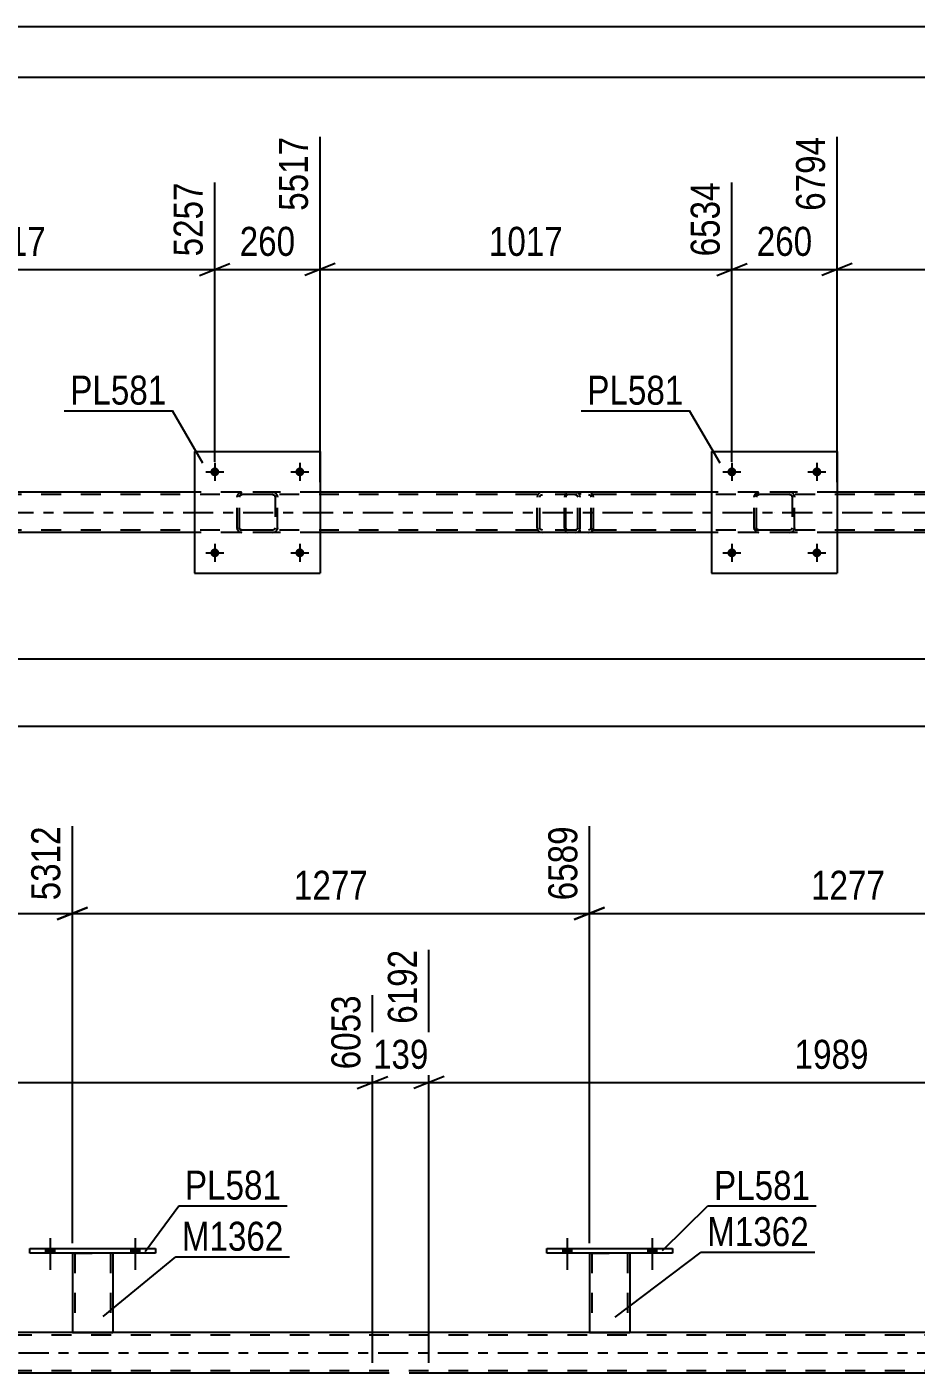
# Model space of a CAD drawing. Header units: millimetres. Extents: x 0 to 841, y 0 to 594.
# Drawn here: x 326.9 to 414.7, y 461 to 594 of the extents above; entities that cross this region are included whole.
import ezdxf

# ---------------------------------------------------------------- set-up
doc = ezdxf.new("R2010")
doc.units = ezdxf.units.MM
doc.linetypes.add('DXK_LINE_DOT2', pattern=[3.9198, 1.9599, -1.9599])
doc.linetypes.add('DXK_LINE_DOT3', pattern=[5.9187, 2.979, -0.9799, 0.9799, -0.9799])
doc.styles.add('Arial Narrow', font='ARIALN.TTF', dxfattribs={"height": 0.2})

# ---------------------------------------------------------------- blocks, each defined once
blk = doc.blocks.new('Unknown-318893670-1135')
at = {"color": 5, "linetype": 'Continuous'}
for p, q in [((841, 594), (0, 594)), ((836, 589), (5, 589))]:
    blk.add_line(p, q, dxfattribs=at)
blk = doc.blocks.new('Part-318893670-4786 - 4767')
at = {"color": 7, "linetype": 'DXK_LINE_DOT2'}
for p, q in [((381.05, 548.03), (366.07, 548.03)), ((381.05, 547.79), (366.07, 547.79)), ((377.34, 547.72), (377.31, 547.55)), ((377.31, 544.51), (377.31, 547.55)), ((377.35, 547.73), (377.34, 547.72)), ((377.56, 547.55), (377.58, 547.64)), ((377.56, 544.51), (377.56, 547.55)), ((377.58, 547.64), (377.64, 547.72)), ((377.82, 548.03), (377.62, 547.99)), ((377.64, 547.72), (377.72, 547.77)), ((377.72, 547.77), (377.82, 547.79)), ((381.25, 547.99), (381.05, 548.03)), ((381.05, 547.79), (381.15, 547.77)), ((381.15, 547.77), (381.24, 547.72)), ((381.24, 547.72), (381.29, 547.64)), ((381.29, 547.64), (381.31, 547.55)), ((381.31, 544.51), (381.31, 547.55)), ((381.53, 547.72), (381.53, 547.73)), ((381.57, 547.55), (381.53, 547.72)), ((381.57, 544.51), (381.57, 547.55)), ((381.05, 544.27), (366.07, 544.27)), ((377.31, 544.51), (377.35, 544.33)), ((377.58, 544.42), (377.56, 544.51)), ((377.64, 544.34), (377.58, 544.42)), ((377.62, 544.07), (377.82, 544.03)), ((377.72, 544.29), (377.64, 544.34)), ((377.82, 544.27), (377.72, 544.29)), ((381.15, 544.29), (381.05, 544.27)), ((381.05, 544.03), (381.25, 544.07)), ((381.24, 544.34), (381.15, 544.29)), ((381.29, 544.42), (381.24, 544.34)), ((381.31, 544.51), (381.29, 544.42)), ((381.53, 544.33), (381.57, 544.51)), ((381.05, 544.03), (366.07, 544.03))]:
    blk.add_line(p, q, dxfattribs=at)
for centre, start, end in [((377.8, 547.53), 110.7583, 155.68), ((381.07, 547.53), 24.32, 69.2417), ((377.8, 544.53), 204.32, 249.2417), ((381.07, 544.53), 290.7583, 335.68)]:
    blk.add_arc(centre, 0.496, start, end, dxfattribs=at)
blk = doc.blocks.new('Bolt-318893670-4910 - 4767')
at = {"linetype": 'Continuous'}
for points in [[(345.9, 542.03, -1), (345.02, 542.03, -1)], [(354.3, 542.03, -1), (353.42, 542.03, -1)]]:
    blk.add_hatch(color=1, dxfattribs=at).paths.add_polyline_path(points)
at = {"color": 1, "linetype": 'Continuous'}
for p, q in [((345.46, 542.91), (345.46, 541.15)), ((353.86, 542.91), (353.86, 541.15)), ((344.58, 542.03), (346.34, 542.03)), ((352.98, 542.03), (354.74, 542.03))]:
    blk.add_line(p, q, dxfattribs=at)
blk = doc.blocks.new('Part-318893670-4869 - 4767')
at = {"color": 2, "linetype": 'Continuous'}
for p, q in [((343.46, 552.03), (343.46, 540.03)), ((343.46, 552.03), (355.86, 552.03)), ((355.86, 552.03), (355.86, 540.03)), ((343.46, 540.03), (355.86, 540.03))]:
    blk.add_line(p, q, dxfattribs=at)
blk = doc.blocks.new('Part-318893670-4799 - 4767')
at = {"color": 7, "linetype": 'DXK_LINE_DOT2'}
for p, q in [((380.04, 547.73), (380.02, 547.55)), ((380.02, 544.51), (380.02, 547.55)), ((380.1, 547.89), (380.04, 547.73)), ((380.19, 547.99), (380.1, 547.89)), ((380.15, 547.55), (380.16, 547.64)), ((380.15, 544.51), (380.15, 547.55)), ((380.16, 547.64), (380.19, 547.72)), ((380.29, 548.03), (380.19, 547.99)), ((380.19, 547.72), (380.24, 547.77)), ((380.24, 547.77), (380.29, 547.79)), ((392.45, 548.03), (380.29, 548.03)), ((392.45, 547.79), (380.29, 547.79)), ((381.57, 548.03), (381.57, 547.79)), ((382.57, 547.99), (382.38, 548.03)), ((382.38, 547.79), (382.48, 547.77)), ((382.48, 547.77), (382.56, 547.72)), ((382.56, 547.72), (382.61, 547.64)), ((382.61, 547.64), (382.63, 547.55)), ((382.63, 544.51), (382.63, 547.55)), ((382.85, 547.72), (382.84, 547.73)), ((382.88, 547.55), (382.85, 547.72)), ((382.88, 544.51), (382.88, 547.55)), ((380.02, 544.51), (380.04, 544.33)), ((380.04, 544.33), (380.1, 544.17)), ((380.1, 544.17), (380.19, 544.07)), ((380.16, 544.42), (380.15, 544.51)), ((380.19, 544.34), (380.16, 544.42)), ((380.24, 544.29), (380.19, 544.34)), ((380.19, 544.07), (380.29, 544.03)), ((380.29, 544.27), (380.24, 544.29)), ((392.45, 544.27), (380.29, 544.27)), ((381.57, 544.03), (381.57, 544.27)), ((382.48, 544.29), (382.38, 544.27)), ((382.38, 544.03), (382.57, 544.07)), ((382.56, 544.34), (382.48, 544.29)), ((382.61, 544.42), (382.56, 544.34)), ((382.63, 544.51), (382.61, 544.42)), ((382.84, 544.33), (382.88, 544.51)), ((392.45, 544.03), (380.29, 544.03))]:
    blk.add_line(p, q, dxfattribs=at)
for centre, start, end in [((382.39, 547.53), 23.8494, 68.8059), ((382.39, 544.52), 291.1941, 336.1506)]:
    blk.add_arc(centre, 0.492, start, end, dxfattribs=at)
blk = doc.blocks.new('Bolt-318893670-4895 - 4767')
at = {"linetype": 'Continuous'}
for points in [[(396.98, 550.03, -1), (396.1, 550.03, -1)], [(405.38, 550.03, -1), (404.5, 550.03, -1)]]:
    blk.add_hatch(color=1, dxfattribs=at).paths.add_polyline_path(points)
at = {"color": 1, "linetype": 'Continuous'}
for p, q in [((396.54, 550.91), (396.54, 549.15)), ((404.94, 550.91), (404.94, 549.15)), ((395.66, 550.03), (397.42, 550.03)), ((404.06, 550.03), (405.82, 550.03))]:
    blk.add_line(p, q, dxfattribs=at)
blk = doc.blocks.new('Part-318893670-4816 - 4767')
at = {"color": 7, "linetype": 'DXK_LINE_DOT2'}
for p, q in [((398.74, 547.55), (398.77, 547.73)), ((398.77, 547.73), (398.74, 547.55)), ((398.74, 544.51), (398.74, 547.55)), ((398.98, 547.55), (399, 547.64)), ((398.98, 544.51), (398.98, 547.55)), ((399, 547.64), (399.05, 547.72)), ((399.03, 547.99), (399.22, 548.03)), ((399.22, 548.03), (399.03, 547.99)), ((399.05, 547.72), (399.13, 547.77)), ((399.13, 547.77), (399.22, 547.79)), ((402.26, 548.03), (399.22, 548.03)), ((402.26, 547.79), (399.22, 547.79)), ((402.26, 548.03), (402.44, 547.99)), ((402.44, 547.99), (402.26, 548.03)), ((402.26, 547.79), (402.35, 547.77)), ((402.35, 547.77), (402.43, 547.72)), ((402.43, 547.72), (402.48, 547.64)), ((402.48, 547.64), (402.5, 547.55)), ((402.5, 547.55), (402.5, 544.51)), ((402.7, 547.73), (402.74, 547.55)), ((402.74, 547.55), (402.7, 547.73)), ((402.74, 544.51), (402.74, 547.55)), ((398.77, 544.32), (398.74, 544.51)), ((398.74, 544.51), (398.77, 544.32)), ((399, 544.42), (398.98, 544.51)), ((399.05, 544.34), (399, 544.42)), ((399.22, 544.03), (399.03, 544.06)), ((399.03, 544.06), (399.22, 544.03)), ((399.13, 544.29), (399.05, 544.34)), ((399.22, 544.27), (399.13, 544.29)), ((402.26, 544.27), (399.22, 544.27)), ((402.35, 544.29), (402.26, 544.27)), ((402.44, 544.06), (402.26, 544.03)), ((402.26, 544.03), (402.44, 544.06)), ((402.43, 544.34), (402.35, 544.29)), ((402.48, 544.42), (402.43, 544.34)), ((402.5, 544.51), (402.48, 544.42)), ((402.74, 544.51), (402.7, 544.32)), ((402.7, 544.32), (402.74, 544.51)), ((402.26, 544.03), (399.22, 544.03))]:
    blk.add_line(p, q, dxfattribs=at)
at = {"color": 7, "linetype": 'DXK_LINE_DOT3'}
blk.add_line((400.74, 546.03), (400.74, 546.03), dxfattribs=at)
at = {"color": 7, "linetype": 'DXK_LINE_DOT2'}
for centre, start, end in [((399.22, 547.55), 112.5, 157.5), ((399.22, 547.55), 112.5, 157.5), ((402.26, 547.55), 22.5, 67.5), ((402.26, 547.55), 22.5, 67.5), ((399.22, 544.51), 202.5, 247.5), ((399.22, 544.51), 202.5, 247.5), ((402.26, 544.51), 292.5, 337.5), ((402.26, 544.51), 292.5, 337.5)]:
    blk.add_arc(centre, 0.48, start, end, dxfattribs=at)
blk = doc.blocks.new('Part-318893670-4821 - 4767')
at = {"color": 2, "linetype": 'Continuous'}
for p, q in [((394.54, 552.03), (394.54, 540.03)), ((394.54, 552.03), (406.94, 552.03)), ((406.94, 552.03), (406.94, 540.03)), ((394.54, 540.03), (406.94, 540.03))]:
    blk.add_line(p, q, dxfattribs=at)
blk = doc.blocks.new('Part-318893670-4864 - 4767')
at = {"color": 7, "linetype": 'DXK_LINE_DOT2'}
for p, q in [((347.66, 547.55), (347.69, 547.73)), ((347.69, 547.73), (347.66, 547.55)), ((347.66, 544.51), (347.66, 547.55)), ((347.9, 547.55), (347.92, 547.64)), ((347.9, 544.51), (347.9, 547.55)), ((347.92, 547.64), (347.97, 547.72)), ((347.95, 547.99), (348.14, 548.03)), ((348.14, 548.03), (347.95, 547.99)), ((347.97, 547.72), (348.05, 547.77)), ((348.05, 547.77), (348.14, 547.79)), ((351.18, 548.03), (348.14, 548.03)), ((351.18, 547.79), (348.14, 547.79)), ((351.18, 548.03), (351.36, 547.99)), ((351.36, 547.99), (351.18, 548.03)), ((351.18, 547.79), (351.27, 547.77)), ((351.27, 547.77), (351.35, 547.72)), ((351.35, 547.72), (351.4, 547.64)), ((351.4, 547.64), (351.42, 547.55)), ((351.42, 547.55), (351.42, 544.51)), ((351.62, 547.73), (351.66, 547.55)), ((351.66, 547.55), (351.62, 547.73)), ((351.66, 544.51), (351.66, 547.55)), ((347.69, 544.32), (347.66, 544.51)), ((347.66, 544.51), (347.69, 544.32)), ((347.92, 544.42), (347.9, 544.51)), ((347.97, 544.34), (347.92, 544.42)), ((348.14, 544.03), (347.95, 544.06)), ((347.95, 544.06), (348.14, 544.03)), ((348.05, 544.29), (347.97, 544.34)), ((348.14, 544.27), (348.05, 544.29)), ((351.18, 544.27), (348.14, 544.27)), ((351.27, 544.29), (351.18, 544.27)), ((351.36, 544.06), (351.18, 544.03)), ((351.18, 544.03), (351.36, 544.06)), ((351.35, 544.34), (351.27, 544.29)), ((351.4, 544.42), (351.35, 544.34)), ((351.42, 544.51), (351.4, 544.42)), ((351.66, 544.51), (351.62, 544.32)), ((351.62, 544.32), (351.66, 544.51)), ((351.18, 544.03), (348.14, 544.03))]:
    blk.add_line(p, q, dxfattribs=at)
at = {"color": 7, "linetype": 'DXK_LINE_DOT3'}
blk.add_line((349.66, 546.03), (349.66, 546.03), dxfattribs=at)
at = {"color": 7, "linetype": 'DXK_LINE_DOT2'}
for centre, start, end in [((348.14, 547.55), 112.5, 157.5), ((348.14, 547.55), 112.5, 157.5), ((351.18, 547.55), 22.5, 67.5), ((351.18, 547.55), 22.5, 67.5), ((348.14, 544.51), 202.5, 247.5), ((348.14, 544.51), 202.5, 247.5), ((351.18, 544.51), 292.5, 337.5), ((351.18, 544.51), 292.5, 337.5)]:
    blk.add_arc(centre, 0.48, start, end, dxfattribs=at)
blk = doc.blocks.new('Bolt-318893670-4894 - 4767')
at = {"linetype": 'Continuous'}
for points in [[(396.98, 542.03, -1), (396.1, 542.03, -1)], [(405.38, 542.03, -1), (404.5, 542.03, -1)]]:
    blk.add_hatch(color=1, dxfattribs=at).paths.add_polyline_path(points)
at = {"color": 1, "linetype": 'Continuous'}
for p, q in [((396.54, 542.91), (396.54, 541.15)), ((404.94, 542.91), (404.94, 541.15)), ((395.66, 542.03), (397.42, 542.03)), ((404.06, 542.03), (405.82, 542.03))]:
    blk.add_line(p, q, dxfattribs=at)
blk = doc.blocks.new('Bolt-318893670-4911 - 4767')
at = {"linetype": 'Continuous'}
for points in [[(345.9, 550.03, -1), (345.02, 550.03, -1)], [(354.3, 550.03, -1), (353.42, 550.03, -1)]]:
    blk.add_hatch(color=1, dxfattribs=at).paths.add_polyline_path(points)
at = {"color": 1, "linetype": 'Continuous'}
for p, q in [((345.46, 550.91), (345.46, 549.15)), ((353.86, 550.91), (353.86, 549.15)), ((344.58, 550.03), (346.34, 550.03)), ((352.98, 550.03), (354.74, 550.03))]:
    blk.add_line(p, q, dxfattribs=at)
blk = doc.blocks.new('Part-318893670-4945 - 4767')
at = {"color": 7, "linetype": 'DXK_LINE_DOT2'}
for p, q in [((730.1, 547.79), (135.18, 547.79)), ((355.86, 548.03), (343.46, 548.03)), ((406.94, 548.03), (394.54, 548.03)), ((730.1, 544.27), (135.18, 544.27)), ((355.86, 544.03), (343.46, 544.03)), ((406.94, 544.03), (394.54, 544.03))]:
    blk.add_line(p, q, dxfattribs=at)
at = {"color": 2, "linetype": 'Continuous'}
for p, q in [((343.46, 548.03), (304.78, 548.03)), ((394.54, 548.03), (355.86, 548.03)), ((445.62, 548.03), (406.94, 548.03)), ((343.46, 544.03), (304.78, 544.03)), ((394.54, 544.03), (355.86, 544.03)), ((445.62, 544.03), (406.94, 544.03))]:
    blk.add_line(p, q, dxfattribs=at)
at = {"color": 7, "linetype": 'DXK_LINE_DOT3'}
blk.add_line((135.18, 546.03), (730.1, 546.03), dxfattribs=at)
blk = doc.blocks.new('Part-318893670-3304 - 3250')
at = {"color": 2, "linetype": 'Continuous'}
for p, q in [((382.47, 472.82), (382.47, 464.98)), ((386.47, 472.82), (386.47, 464.98)), ((382.47, 464.98), (386.47, 464.98))]:
    blk.add_line(p, q, dxfattribs=at)
at = {"color": 7, "linetype": 'DXK_LINE_DOT2'}
for p, q in [((382.47, 472.82), (386.47, 472.82)), ((382.47, 472.82), (382.47, 472.82)), ((382.47, 472.82), (382.47, 472.82)), ((382.71, 472.82), (382.71, 464.98)), ((386.23, 472.82), (386.23, 464.98)), ((386.47, 472.82), (386.47, 472.82)), ((386.47, 472.82), (386.47, 472.82)), ((386.21, 464.98), (386.18, 464.98)), ((386.18, 464.98), (386.21, 464.98)), ((386.23, 464.98), (386.21, 464.98)), ((386.21, 464.98), (386.23, 464.98))]:
    blk.add_line(p, q, dxfattribs=at)
blk = doc.blocks.new('Part-318893670-3309 - 3250')
at = {"color": 2, "linetype": 'Continuous'}
for p, q in [((378.27, 473.3), (390.67, 473.3)), ((378.27, 472.82), (378.27, 473.3)), ((390.67, 472.82), (378.27, 472.82)), ((390.67, 473.3), (390.67, 472.82))]:
    blk.add_line(p, q, dxfattribs=at)
blk = doc.blocks.new('Bolt-318893670-3430 - 3250')
at = {"linetype": 'Continuous'}
for points in [[(328.75, 472.82), (329.63, 472.82), (329.63, 473.3), (328.75, 473.3)], [(337.15, 472.82), (338.03, 472.82), (338.03, 473.3), (337.15, 473.3)]]:
    blk.add_hatch(color=1, dxfattribs=at).paths.add_polyline_path(points)
at = {"color": 1, "linetype": 'Continuous'}
for p, q in [((329.19, 474.3), (329.19, 471.18)), ((337.59, 474.3), (337.59, 471.18)), ((328.75, 473.3), (328.75, 472.82)), ((329.63, 473.3), (329.63, 472.82)), ((337.15, 473.3), (337.15, 472.82)), ((338.03, 473.3), (338.03, 472.82))]:
    blk.add_line(p, q, dxfattribs=at)
blk = doc.blocks.new('Part-318893670-3411 - 3250')
at = {"color": 7, "linetype": 'DXK_LINE_DOT2'}
for p, q in [((331.39, 472.83), (335.39, 472.83)), ((331.39, 472.82), (331.39, 472.83)), ((331.39, 472.83), (331.39, 472.82)), ((331.63, 472.83), (331.63, 464.99)), ((335.15, 472.83), (335.15, 464.99)), ((335.39, 472.83), (335.39, 472.82)), ((335.39, 472.82), (335.39, 472.83)), ((335.13, 464.99), (335.1, 464.99)), ((335.1, 464.99), (335.13, 464.99)), ((335.15, 464.99), (335.13, 464.99)), ((335.13, 464.99), (335.15, 464.99))]:
    blk.add_line(p, q, dxfattribs=at)
at = {"color": 2, "linetype": 'Continuous'}
for p, q in [((331.39, 472.82), (331.39, 464.99)), ((335.39, 472.82), (335.39, 464.99)), ((331.39, 464.99), (335.39, 464.99))]:
    blk.add_line(p, q, dxfattribs=at)
blk = doc.blocks.new('Part-318893670-3416 - 3250')
at = {"color": 2, "linetype": 'Continuous'}
for p, q in [((327.19, 473.3), (339.59, 473.3)), ((327.19, 472.82), (327.19, 473.3)), ((339.59, 472.82), (327.19, 472.82)), ((339.59, 473.3), (339.59, 472.82))]:
    blk.add_line(p, q, dxfattribs=at)
blk = doc.blocks.new('Bolt-318893670-3429 - 3250')
at = {"linetype": 'Continuous'}
for points in [[(328.75, 472.82), (329.63, 472.82), (329.63, 473.3), (328.75, 473.3)], [(337.15, 472.82), (338.03, 472.82), (338.03, 473.3), (337.15, 473.3)]]:
    blk.add_hatch(color=1, dxfattribs=at).paths.add_polyline_path(points)
at = {"color": 1, "linetype": 'Continuous'}
for p, q in [((329.19, 474.3), (329.19, 471.18)), ((337.59, 474.3), (337.59, 471.18)), ((328.75, 473.3), (328.75, 472.82)), ((329.63, 473.3), (329.63, 472.82)), ((337.15, 473.3), (337.15, 472.82)), ((338.03, 473.3), (338.03, 472.82))]:
    blk.add_line(p, q, dxfattribs=at)
blk = doc.blocks.new('Bolt-318893670-3490 - 3250')
at = {"linetype": 'Continuous'}
for points in [[(379.83, 472.82), (380.71, 472.82), (380.71, 473.3), (379.83, 473.3)], [(388.23, 472.82), (389.11, 472.82), (389.11, 473.3), (388.23, 473.3)]]:
    blk.add_hatch(color=1, dxfattribs=at).paths.add_polyline_path(points)
at = {"color": 1, "linetype": 'Continuous'}
for p, q in [((380.27, 474.3), (380.27, 471.18)), ((388.67, 474.3), (388.67, 471.18)), ((379.83, 473.3), (379.83, 472.82)), ((380.71, 473.3), (380.71, 472.82)), ((388.23, 473.3), (388.23, 472.82)), ((389.11, 473.3), (389.11, 472.82))]:
    blk.add_line(p, q, dxfattribs=at)
blk = doc.blocks.new('Bolt-318893670-3491 - 3250')
at = {"linetype": 'Continuous'}
for points in [[(379.83, 472.82), (380.71, 472.82), (380.71, 473.3), (379.83, 473.3)], [(388.23, 472.82), (389.11, 472.82), (389.11, 473.3), (388.23, 473.3)]]:
    blk.add_hatch(color=1, dxfattribs=at).paths.add_polyline_path(points)
at = {"color": 1, "linetype": 'Continuous'}
for p, q in [((380.27, 474.3), (380.27, 471.18)), ((388.67, 474.3), (388.67, 471.18)), ((379.83, 473.3), (379.83, 472.82)), ((380.71, 473.3), (380.71, 472.82)), ((388.23, 473.3), (388.23, 472.82)), ((389.11, 473.3), (389.11, 472.82))]:
    blk.add_line(p, q, dxfattribs=at)
blk = doc.blocks.new('Part-318893670-3659 - 3250')
at = {"color": 2, "linetype": 'Continuous'}
for p, q in [((484.63, 464.98), (118.92, 464.98)), ((361.04, 460.98), (281.48, 460.98)), ((446.18, 460.98), (366.62, 460.98))]:
    blk.add_line(p, q, dxfattribs=at)
at = {"color": 7, "linetype": 'DXK_LINE_DOT2'}
for p, q in [((715.44, 464.74), (118.92, 464.74)), ((715.44, 461.22), (118.92, 461.22)), ((366.62, 460.98), (361.04, 460.98))]:
    blk.add_line(p, q, dxfattribs=at)
at = {"color": 7, "linetype": 'DXK_LINE_DOT3'}
blk.add_line((118.92, 462.98), (715.44, 462.98), dxfattribs=at)
blk = doc.blocks.new('StraightDimension-318893670-8327 - 4767')
at = {"color": 7, "linetype": 'Continuous'}
blk.add_line((135.18, 531.55), (767.22, 531.55), dxfattribs=at)
blk = doc.blocks.new('StraightDimension-318893670-5585 - 4767')
at = {"color": 7, "linetype": 'Continuous'}
blk.add_line((134.54, 524.91), (767.86, 524.91), dxfattribs=at)
blk = doc.blocks.new('StraightDimension-318893670-8939 - 4767')
at = {"color": 7, "linetype": 'Continuous'}
for p, q in [((406.94, 549.03), (406.94, 583.14)), ((447.62, 551.03), (447.62, 578.64)), ((408.44, 570.63), (405.44, 569.43)), ((406.94, 570.03), (447.62, 570.03)), ((446.12, 569.43), (449.12, 570.63))]:
    blk.add_line(p, q, dxfattribs=at)
at = {"color": 0}
blk.add_wipeout([(431.53, 570.78), (431.53, 574.98), (423.02, 574.98), (423.02, 570.78)], dxfattribs=at)
at = {"color": 3, "style": 'Arial Narrow'}
blk.add_text('1017', height=2.863, dxfattribs=at).set_placement((423.62, 571.38))
at = {"color": 0, "linetype": 'Continuous'}
blk.add_wipeout([(447.02, 579.24), (442.82, 579.24), (442.82, 570.73), (447.02, 570.73)], dxfattribs=at)
at = {"color": 3, "linetype": 'Continuous', "style": 'Arial Narrow'}
blk.add_text('7811', height=2.863, rotation=90.0002, dxfattribs=at).set_placement((446.42, 571.33))
blk = doc.blocks.new('StraightDimension-318893670-8940 - 4767')
at = {"color": 7, "linetype": 'Continuous'}
for p, q in [((406.94, 549.03), (406.94, 583.14)), ((396.54, 551.03), (396.54, 578.64)), ((395.04, 569.43), (398.04, 570.63)), ((396.54, 570.03), (406.94, 570.03)), ((408.44, 570.63), (405.44, 569.43))]:
    blk.add_line(p, q, dxfattribs=at)
at = {"color": 0}
blk.add_wipeout([(405.08, 570.78), (405.08, 574.98), (398.4, 574.98), (398.4, 570.78)], dxfattribs=at)
at = {"color": 3, "style": 'Arial Narrow'}
blk.add_text('260', height=2.863, dxfattribs=at).set_placement((399, 571.38))
at = {"color": 0, "linetype": 'Continuous'}
blk.add_wipeout([(406.34, 583.74), (402.14, 583.74), (402.14, 575.23), (406.34, 575.23)], dxfattribs=at)
at = {"color": 3, "linetype": 'Continuous', "style": 'Arial Narrow'}
blk.add_text('6794', height=2.863, rotation=90.0002, dxfattribs=at).set_placement((405.74, 575.83))
blk = doc.blocks.new('StraightDimension-318893670-8941 - 4767')
at = {"color": 7, "linetype": 'Continuous'}
for p, q in [((355.86, 549.03), (355.86, 583.14)), ((396.54, 551.03), (396.54, 578.64)), ((357.36, 570.63), (354.36, 569.43)), ((355.86, 570.03), (396.54, 570.03)), ((395.04, 569.43), (398.04, 570.63))]:
    blk.add_line(p, q, dxfattribs=at)
at = {"color": 0}
blk.add_wipeout([(380.45, 570.78), (380.45, 574.98), (371.94, 574.98), (371.94, 570.78)], dxfattribs=at)
at = {"color": 3, "style": 'Arial Narrow'}
blk.add_text('1017', height=2.863, dxfattribs=at).set_placement((372.54, 571.38))
at = {"color": 0, "linetype": 'Continuous'}
blk.add_wipeout([(395.94, 579.24), (391.74, 579.24), (391.74, 570.73), (395.94, 570.73)], dxfattribs=at)
at = {"color": 3, "linetype": 'Continuous', "style": 'Arial Narrow'}
blk.add_text('6534', height=2.863, rotation=90.0002, dxfattribs=at).set_placement((395.34, 571.33))
blk = doc.blocks.new('StraightDimension-318893670-8942 - 4767')
at = {"color": 7, "linetype": 'Continuous'}
for p, q in [((355.86, 549.03), (355.86, 583.14)), ((345.46, 551.03), (345.46, 578.64)), ((343.96, 569.43), (346.96, 570.63)), ((345.46, 570.03), (355.86, 570.03)), ((357.36, 570.63), (354.36, 569.43))]:
    blk.add_line(p, q, dxfattribs=at)
at = {"color": 0}
blk.add_wipeout([(354, 570.78), (354, 574.98), (347.32, 574.98), (347.32, 570.78)], dxfattribs=at)
at = {"color": 3, "style": 'Arial Narrow'}
blk.add_text('260', height=2.863, dxfattribs=at).set_placement((347.92, 571.38))
at = {"color": 0, "linetype": 'Continuous'}
blk.add_wipeout([(355.26, 583.74), (351.06, 583.74), (351.06, 575.23), (355.26, 575.23)], dxfattribs=at)
at = {"color": 3, "linetype": 'Continuous', "style": 'Arial Narrow'}
blk.add_text('5517', height=2.863, rotation=90.0002, dxfattribs=at).set_placement((354.66, 575.83))
blk = doc.blocks.new('StraightDimension-318893670-8943 - 4767')
at = {"color": 7, "linetype": 'Continuous'}
for p, q in [((304.78, 549.03), (304.78, 583.14)), ((345.46, 551.03), (345.46, 578.64)), ((306.28, 570.63), (303.28, 569.43)), ((304.78, 570.03), (345.46, 570.03)), ((343.96, 569.43), (346.96, 570.63))]:
    blk.add_line(p, q, dxfattribs=at)
at = {"color": 0}
blk.add_wipeout([(329.37, 570.78), (329.37, 574.98), (320.86, 574.98), (320.86, 570.78)], dxfattribs=at)
at = {"color": 3, "style": 'Arial Narrow'}
blk.add_text('1017', height=2.863, dxfattribs=at).set_placement((321.46, 571.38))
at = {"color": 0, "linetype": 'Continuous'}
blk.add_wipeout([(344.86, 579.24), (340.66, 579.24), (340.66, 570.73), (344.86, 570.73)], dxfattribs=at)
at = {"color": 3, "linetype": 'Continuous', "style": 'Arial Narrow'}
blk.add_text('5257', height=2.863, rotation=90.0002, dxfattribs=at).set_placement((344.26, 571.33))
blk = doc.blocks.new('StraightDimension-318893670-11372 - 3250')
at = {"color": 7, "linetype": 'Continuous'}
for p, q in [((366.62, 461.98), (366.62, 502.81)), ((446.18, 461.98), (446.18, 498.31)), ((368.12, 490.3), (365.12, 489.1)), ((366.62, 489.7), (446.18, 489.7)), ((444.68, 489.1), (447.68, 490.3))]:
    blk.add_line(p, q, dxfattribs=at)
at = {"color": 0}
blk.add_wipeout([(410.65, 490.45), (410.65, 494.65), (402.14, 494.65), (402.14, 490.45)], dxfattribs=at)
at = {"color": 3, "style": 'Arial Narrow'}
blk.add_text('1989', height=2.863, dxfattribs=at).set_placement((402.74, 491.05))
at = {"color": 0, "linetype": 'Continuous'}
blk.add_wipeout([(445.58, 498.91), (441.38, 498.91), (441.38, 490.4), (445.58, 490.4)], dxfattribs=at)
at = {"color": 3, "linetype": 'Continuous', "style": 'Arial Narrow'}
blk.add_text('8181', height=2.863, rotation=90.0002, dxfattribs=at).set_placement((444.98, 491))
blk = doc.blocks.new('StraightDimension-318893670-11374 - 3250')
at = {"color": 7, "linetype": 'Continuous'}
for p, q in [((281.48, 461.98), (281.48, 502.81)), ((361.04, 461.98), (361.04, 498.31)), ((282.98, 490.3), (279.98, 489.1)), ((281.48, 489.7), (361.04, 489.7)), ((359.54, 489.1), (362.54, 490.3))]:
    blk.add_line(p, q, dxfattribs=at)
at = {"color": 0}
blk.add_wipeout([(325.52, 490.45), (325.52, 494.65), (317.01, 494.65), (317.01, 490.45)], dxfattribs=at)
at = {"color": 3, "style": 'Arial Narrow'}
blk.add_text('1989', height=2.863, dxfattribs=at).set_placement((317.61, 491.05))
at = {"color": 0, "linetype": 'Continuous'}
blk.add_wipeout([(360.44, 498.91), (356.24, 498.91), (356.24, 490.4), (360.44, 490.4)], dxfattribs=at)
at = {"color": 3, "linetype": 'Continuous', "style": 'Arial Narrow'}
blk.add_text('6053', height=2.863, rotation=90.0002, dxfattribs=at).set_placement((359.84, 491))
blk = doc.blocks.new('StraightDimension-318893670-7893 - 3250')
at = {"color": 7, "linetype": 'Continuous'}
for p, q in [((382.47, 473.82), (382.47, 515.01)), ((433.55, 473.82), (433.55, 515.01)), ((383.97, 507), (380.97, 505.8)), ((432.05, 505.8), (435.05, 507)), ((382.47, 506.4), (433.55, 506.4))]:
    blk.add_line(p, q, dxfattribs=at)
at = {"color": 0}
blk.add_wipeout([(412.27, 507.15), (412.27, 511.35), (403.76, 511.35), (403.76, 507.15)], dxfattribs=at)
at = {"color": 3, "style": 'Arial Narrow'}
blk.add_text('1277', height=2.863, dxfattribs=at).set_placement((404.36, 507.75))
at = {"color": 0, "linetype": 'Continuous'}
blk.add_wipeout([(432.95, 515.61), (428.75, 515.61), (428.75, 507.1), (432.95, 507.1)], dxfattribs=at)
at = {"color": 3, "linetype": 'Continuous', "style": 'Arial Narrow'}
blk.add_text('7866', height=2.863, rotation=90.0002, dxfattribs=at).set_placement((432.35, 507.7))
blk = doc.blocks.new('StraightDimension-318893670-7894 - 3250')
at = {"color": 7, "linetype": 'Continuous'}
for p, q in [((331.39, 473.83), (331.39, 515.01)), ((382.47, 473.82), (382.47, 515.01)), ((332.89, 507), (329.89, 505.8)), ((380.97, 505.8), (383.97, 507)), ((331.39, 506.4), (382.47, 506.4))]:
    blk.add_line(p, q, dxfattribs=at)
at = {"color": 0}
blk.add_wipeout([(361.19, 507.15), (361.19, 511.35), (352.68, 511.35), (352.68, 507.15)], dxfattribs=at)
at = {"color": 3, "style": 'Arial Narrow'}
blk.add_text('1277', height=2.863, dxfattribs=at).set_placement((353.28, 507.75))
at = {"color": 0, "linetype": 'Continuous'}
blk.add_wipeout([(381.87, 515.61), (377.67, 515.61), (377.67, 507.1), (381.87, 507.1)], dxfattribs=at)
at = {"color": 3, "linetype": 'Continuous', "style": 'Arial Narrow'}
blk.add_text('6589', height=2.863, rotation=90.0002, dxfattribs=at).set_placement((381.27, 507.7))
blk = doc.blocks.new('StraightDimension-318893670-7895 - 3250')
at = {"color": 7, "linetype": 'Continuous'}
for p, q in [((280.31, 473.83), (280.31, 515.01)), ((331.39, 473.83), (331.39, 515.01)), ((281.81, 507), (278.81, 505.8)), ((329.89, 505.8), (332.89, 507)), ((280.31, 506.4), (331.39, 506.4))]:
    blk.add_line(p, q, dxfattribs=at)
at = {"color": 0}
blk.add_wipeout([(310.11, 507.15), (310.11, 511.35), (301.59, 511.35), (301.59, 507.15)], dxfattribs=at)
at = {"color": 3, "style": 'Arial Narrow'}
blk.add_text('1277', height=2.863, dxfattribs=at).set_placement((302.19, 507.75))
at = {"color": 0, "linetype": 'Continuous'}
blk.add_wipeout([(330.79, 515.61), (326.59, 515.61), (326.59, 507.1), (330.79, 507.1)], dxfattribs=at)
at = {"color": 3, "linetype": 'Continuous', "style": 'Arial Narrow'}
blk.add_text('5312', height=2.863, rotation=90.0002, dxfattribs=at).set_placement((330.19, 507.7))
blk = doc.blocks.new('StraightDimension-318893670-11373 - 3250')
at = {"color": 7, "linetype": 'Continuous'}
for p, q in [((366.62, 461.98), (366.62, 502.81)), ((361.04, 461.98), (361.04, 498.31)), ((359.54, 489.1), (362.54, 490.3)), ((361.04, 489.7), (366.62, 489.7)), ((368.12, 490.3), (365.12, 489.1))]:
    blk.add_line(p, q, dxfattribs=at)
at = {"color": 0}
blk.add_wipeout([(367.17, 490.45), (367.17, 494.65), (360.49, 494.65), (360.49, 490.45)], dxfattribs=at)
at = {"color": 3, "style": 'Arial Narrow'}
blk.add_text('139', height=2.863, dxfattribs=at).set_placement((361.09, 491.05))
at = {"color": 0, "linetype": 'Continuous'}
blk.add_wipeout([(366.02, 503.41), (361.82, 503.41), (361.82, 494.9), (366.02, 494.9)], dxfattribs=at)
at = {"color": 3, "linetype": 'Continuous', "style": 'Arial Narrow'}
blk.add_text('6192', height=2.863, rotation=90.0002, dxfattribs=at).set_placement((365.42, 495.5))
blk = doc.blocks.new('Mark-318893670-4817 - 4767')
at = {"color": 0}
blk.add_wipeout([(391.77, 556.67), (391.77, 559.67), (382.26, 559.67), (382.26, 556.67)], dxfattribs=at)
blk.add_wipeout([(391.77, 556.67), (391.77, 559.67), (382.26, 559.67), (382.26, 556.67)], dxfattribs=at)
at = {"color": 30, "linetype": 'Continuous'}
for p in [(381.66, 556.07), (395.37, 550.88)]:
    blk.add_line(p, (392.37, 556.07), dxfattribs=at)
at = {"color": 3, "style": 'Arial Narrow'}
blk.add_text('PL581', height=2.863, dxfattribs=at).set_placement((382.26, 556.67))
blk = doc.blocks.new('Mark-318893670-4865 - 4767')
at = {"color": 0}
blk.add_wipeout([(340.69, 556.68), (340.69, 559.68), (331.18, 559.68), (331.18, 556.68)], dxfattribs=at)
blk.add_wipeout([(340.69, 556.68), (340.69, 559.68), (331.18, 559.68), (331.18, 556.68)], dxfattribs=at)
at = {"color": 30, "linetype": 'Continuous'}
for p in [(330.58, 556.08), (344.29, 550.88)]:
    blk.add_line(p, (341.29, 556.08), dxfattribs=at)
at = {"color": 3, "style": 'Arial Narrow'}
blk.add_text('PL581', height=2.863, dxfattribs=at).set_placement((331.18, 556.68))
blk = doc.blocks.new('Mark-318893670-3300 - 3250')
at = {"color": 0}
blk.add_wipeout([(404.15, 473.53), (404.15, 476.53), (394.1, 476.53), (394.1, 473.53)], dxfattribs=at)
blk.add_wipeout([(404.15, 473.53), (404.15, 476.53), (394.1, 476.53), (394.1, 473.53)], dxfattribs=at)
at = {"color": 30, "linetype": 'Continuous'}
for p, q in [((385, 466.5), (393.5, 472.93)), ((393.5, 472.93), (404.75, 472.93))]:
    blk.add_line(p, q, dxfattribs=at)
at = {"color": 3, "style": 'Arial Narrow'}
blk.add_text('M1362', height=2.863, dxfattribs=at).set_placement((394.1, 473.53))
blk = doc.blocks.new('Mark-318893670-3305 - 3250')
at = {"color": 0}
blk.add_wipeout([(404.28, 478.1), (404.28, 481.1), (394.78, 481.1), (394.78, 478.1)], dxfattribs=at)
blk.add_wipeout([(404.28, 478.1), (404.28, 481.1), (394.78, 481.1), (394.78, 478.1)], dxfattribs=at)
at = {"color": 30, "linetype": 'Continuous'}
for p, q in [((389.69, 473.1), (394.18, 477.5)), ((394.18, 477.5), (404.88, 477.5))]:
    blk.add_line(p, q, dxfattribs=at)
at = {"color": 3, "style": 'Arial Narrow'}
blk.add_text('PL581', height=2.863, dxfattribs=at).set_placement((394.78, 478.1))
blk = doc.blocks.new('Mark-318893670-3407 - 3250')
at = {"color": 0}
blk.add_wipeout([(352.25, 473.07), (352.25, 476.07), (342.2, 476.07), (342.2, 473.07)], dxfattribs=at)
blk.add_wipeout([(352.25, 473.07), (352.25, 476.07), (342.2, 476.07), (342.2, 473.07)], dxfattribs=at)
at = {"color": 30, "linetype": 'Continuous'}
for p, q in [((334.43, 466.58), (341.6, 472.47)), ((341.6, 472.47), (352.85, 472.47))]:
    blk.add_line(p, q, dxfattribs=at)
at = {"color": 3, "style": 'Arial Narrow'}
blk.add_text('M1362', height=2.863, dxfattribs=at).set_placement((342.2, 473.07))
blk = doc.blocks.new('Mark-318893670-3412 - 3250')
at = {"color": 0}
blk.add_wipeout([(352.01, 478.12), (352.01, 481.12), (342.51, 481.12), (342.51, 478.12)], dxfattribs=at)
blk.add_wipeout([(352.01, 478.12), (352.01, 481.12), (342.51, 481.12), (342.51, 478.12)], dxfattribs=at)
at = {"color": 30, "linetype": 'Continuous'}
for p, q in [((338.59, 473.01), (341.91, 477.52)), ((341.91, 477.52), (352.61, 477.52))]:
    blk.add_line(p, q, dxfattribs=at)
at = {"color": 3, "style": 'Arial Narrow'}
blk.add_text('PL581', height=2.863, dxfattribs=at).set_placement((342.51, 478.12))

msp = doc.modelspace()

# ---------------------------------------------------------------- block references
for name in ['Unknown-318893670-1135', 'Part-318893670-4869 - 4767', 'Part-318893670-4821 - 4767', 'Bolt-318893670-4911 - 4767', 'Bolt-318893670-4895 - 4767', 'Part-318893670-4945 - 4767', 'Part-318893670-4864 - 4767', 'Part-318893670-4786 - 4767', 'Part-318893670-4799 - 4767', 'Part-318893670-4816 - 4767', 'Bolt-318893670-4910 - 4767', 'Bolt-318893670-4894 - 4767', 'Bolt-318893670-3430 - 3250', 'Bolt-318893670-3429 - 3250', 'Bolt-318893670-3490 - 3250', 'Bolt-318893670-3491 - 3250', 'Part-318893670-3416 - 3250', 'Part-318893670-3411 - 3250', 'Part-318893670-3309 - 3250', 'Part-318893670-3304 - 3250', 'Part-318893670-3659 - 3250']:
    msp.add_blockref(name, (0, 0))

# ---------------------------------------------------------------- next in the draw order: block references
for name in ['StraightDimension-318893670-8939 - 4767', 'StraightDimension-318893670-8327 - 4767', 'StraightDimension-318893670-11374 - 3250', 'StraightDimension-318893670-11372 - 3250']:
    msp.add_blockref(name, (0, 0))

# ---------------------------------------------------------------- next in the draw order: block references
for name in ['StraightDimension-318893670-8940 - 4767', 'StraightDimension-318893670-5585 - 4767', 'StraightDimension-318893670-7893 - 3250']:
    msp.add_blockref(name, (0, 0))

# ---------------------------------------------------------------- next in the draw order: block references
for name in ['StraightDimension-318893670-8941 - 4767', 'StraightDimension-318893670-7894 - 3250', 'Mark-318893670-3300 - 3250']:
    msp.add_blockref(name, (0, 0))

# ---------------------------------------------------------------- next in the draw order: block references
for name in ['StraightDimension-318893670-8942 - 4767', 'Mark-318893670-4817 - 4767', 'StraightDimension-318893670-7895 - 3250', 'StraightDimension-318893670-11373 - 3250', 'Mark-318893670-3305 - 3250', 'Mark-318893670-3407 - 3250']:
    msp.add_blockref(name, (0, 0))

# ---------------------------------------------------------------- next in the draw order: block references
for name in ['StraightDimension-318893670-8943 - 4767', 'Mark-318893670-3412 - 3250']:
    msp.add_blockref(name, (0, 0))

# ---------------------------------------------------------------- next in the draw order: block references
msp.add_blockref('Mark-318893670-4865 - 4767', (0, 0))

doc.saveas('drawing.dxf')
